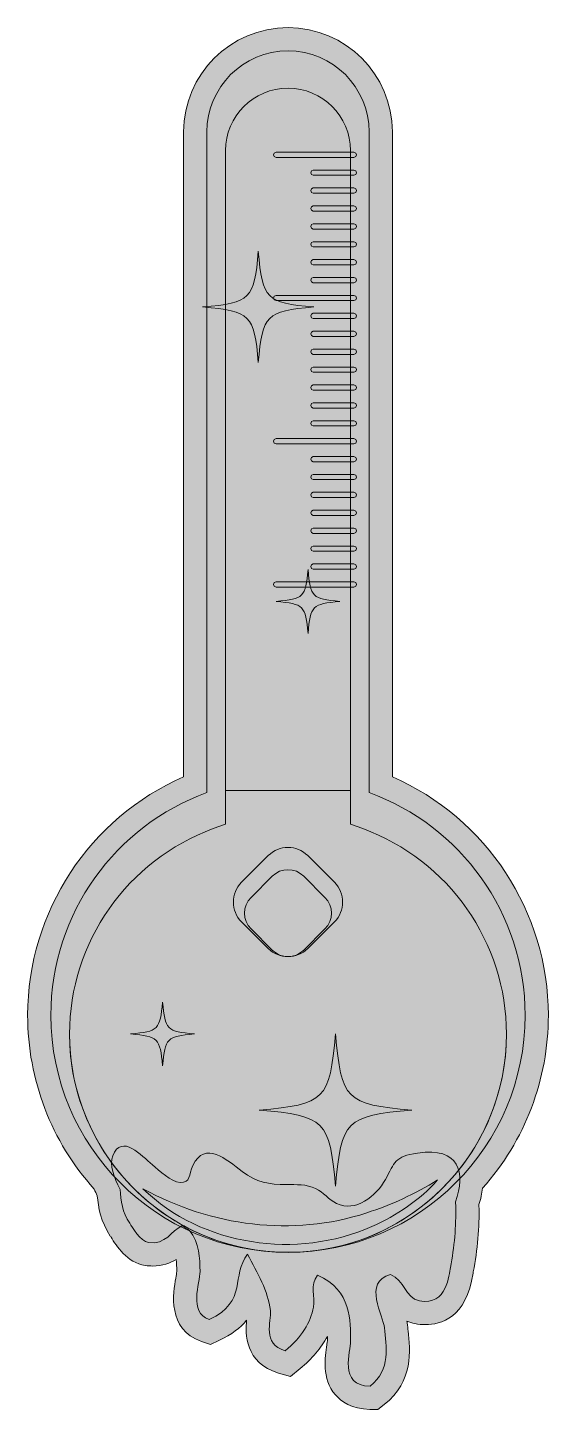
# Model space of a CAD drawing. Extents: x 245 to 469, y -5058 to -4464.
import ezdxf

# ---------------------------------------------------------------- set-up
doc = ezdxf.new("R2010")
doc.units = 0
doc.header["$MEASUREMENT"] = 0
doc.layers.add('Layer 1', color=7, linetype='Continuous', lineweight=0)

# ---------------------------------------------------------------- blocks, each defined once
blk = doc.blocks.new('Block_1')
at = {"layer": 'Layer 1', "true_color": 0xdceeff, "transparency": 33554687}
h = blk.add_hatch(color=7, dxfattribs=at)
h.dxf.hatch_style = 2
edge = h.paths.add_edge_path()
edge.add_spline(control_points=[(391.88, -4792.84), (391.88, -4792.84), (391.88, -4508.71), (391.88, -4508.71), (391.88, -4489.44), (376.27, -4473.83), (357, -4473.83), (357, -4473.83), (357, -4473.83), (357, -4473.83), (337.73, -4473.83), (322.12, -4489.44), (322.12, -4508.71), (322.12, -4508.71), (322.12, -4792.84), (322.12, -4792.84), (282.98, -4807.09), (255.04, -4844.62), (255.04, -4888.68), (255.04, -4944.99), (300.69, -4990.64), (357, -4990.64), (413.31, -4990.64), (458.96, -4944.99), (458.96, -4888.68), (458.96, -4844.62), (431.02, -4807.09), (391.88, -4792.84)], knot_values=[0, 0, 0, 0, 1, 1, 1, 2, 2, 2, 3, 3, 3, 4, 4, 4, 5, 5, 5, 6, 6, 6, 7, 7, 7, 8, 8, 8, 9, 9, 9, 9], degree=3, periodic=0)
at = {"layer": 'Layer 1', "true_color": 0xb8dfff, "transparency": 33554687}
h = blk.add_hatch(color=254, dxfattribs=at)
h.dxf.hatch_style = 2
edge = h.paths.add_edge_path()
edge.add_spline(control_points=[(450.95, -4896.7), (450.95, -4948.49), (408.81, -4990.63), (357, -4990.63), (305.19, -4990.63), (263.04, -4948.49), (263.04, -4896.7), (263.04, -4857.34), (287.88, -4821.84), (324.85, -4808.38), (324.85, -4808.38), (330.13, -4806.46), (330.13, -4806.46), (330.13, -4806.46), (330.13, -4516.73), (330.13, -4516.73), (330.13, -4501.9), (342.18, -4489.85), (357, -4489.85), (371.82, -4489.85), (383.87, -4501.9), (383.87, -4516.73), (383.87, -4516.73), (383.87, -4806.46), (383.87, -4806.46), (383.87, -4806.46), (389.15, -4808.38), (389.15, -4808.38), (426.12, -4821.84), (450.95, -4857.34), (450.95, -4896.7)], knot_values=[0, 0, 0, 0, 1, 1, 1, 2, 2, 2, 3, 3, 3, 4, 4, 4, 5, 5, 5, 6, 6, 6, 7, 7, 7, 8, 8, 8, 9, 9, 9, 10, 10, 10, 10], degree=3, periodic=0)
at = {"layer": 'Layer 1', "true_color": 0x808080, "transparency": 33554687}
h = blk.add_hatch(color=8, dxfattribs=at)
h.dxf.hatch_style = 2
edge = h.paths.add_edge_path()
edge.add_spline(control_points=[(351.88, -4519.65), (363.04, -4519.65), (374.2, -4519.65), (385.37, -4519.65), (386.82, -4519.65), (386.82, -4517.4), (385.37, -4517.4), (374.2, -4517.4), (363.04, -4517.4), (351.88, -4517.4), (350.43, -4517.4), (350.43, -4519.65), (351.88, -4519.65), (351.88, -4519.65), (351.88, -4519.65), (351.88, -4519.65)], knot_values=[0, 0, 0, 0, 1, 1, 1, 2, 2, 2, 3, 3, 3, 4, 4, 4, 5, 5, 5, 5], degree=3, periodic=0)
h = blk.add_hatch(color=8, dxfattribs=at)
h.dxf.hatch_style = 2
edge = h.paths.add_edge_path()
edge.add_spline(control_points=[(367.88, -4527.35), (373.71, -4527.35), (379.54, -4527.35), (385.37, -4527.35), (386.82, -4527.35), (386.82, -4525.1), (385.37, -4525.1), (379.54, -4525.1), (373.71, -4525.1), (367.88, -4525.1), (366.43, -4525.1), (366.43, -4527.35), (367.88, -4527.35), (367.88, -4527.35), (367.88, -4527.35), (367.88, -4527.35)], knot_values=[0, 0, 0, 0, 1, 1, 1, 2, 2, 2, 3, 3, 3, 4, 4, 4, 5, 5, 5, 5], degree=3, periodic=0)
h = blk.add_hatch(color=8, dxfattribs=at)
h.dxf.hatch_style = 2
edge = h.paths.add_edge_path()
edge.add_spline(control_points=[(367.88, -4535.05), (373.71, -4535.05), (379.54, -4535.05), (385.37, -4535.05), (386.82, -4535.05), (386.82, -4532.8), (385.37, -4532.8), (379.54, -4532.8), (373.71, -4532.8), (367.88, -4532.8), (366.43, -4532.8), (366.43, -4535.05), (367.88, -4535.05), (367.88, -4535.05), (367.88, -4535.05), (367.88, -4535.05)], knot_values=[0, 0, 0, 0, 1, 1, 1, 2, 2, 2, 3, 3, 3, 4, 4, 4, 5, 5, 5, 5], degree=3, periodic=0)
h = blk.add_hatch(color=8, dxfattribs=at)
h.dxf.hatch_style = 2
edge = h.paths.add_edge_path()
edge.add_spline(control_points=[(367.88, -4542.75), (373.71, -4542.75), (379.54, -4542.75), (385.37, -4542.75), (386.82, -4542.75), (386.82, -4540.5), (385.37, -4540.5), (379.54, -4540.5), (373.71, -4540.5), (367.88, -4540.5), (366.43, -4540.5), (366.43, -4542.75), (367.88, -4542.75), (367.88, -4542.75), (367.88, -4542.75), (367.88, -4542.75)], knot_values=[0, 0, 0, 0, 1, 1, 1, 2, 2, 2, 3, 3, 3, 4, 4, 4, 5, 5, 5, 5], degree=3, periodic=0)
h = blk.add_hatch(color=8, dxfattribs=at)
h.dxf.hatch_style = 2
edge = h.paths.add_edge_path()
edge.add_spline(control_points=[(367.88, -4550.45), (373.71, -4550.45), (379.54, -4550.45), (385.37, -4550.45), (386.82, -4550.45), (386.82, -4548.2), (385.37, -4548.2), (379.54, -4548.2), (373.71, -4548.2), (367.88, -4548.2), (366.43, -4548.2), (366.43, -4550.45), (367.88, -4550.45), (367.88, -4550.45), (367.88, -4550.45), (367.88, -4550.45)], knot_values=[0, 0, 0, 0, 1, 1, 1, 2, 2, 2, 3, 3, 3, 4, 4, 4, 5, 5, 5, 5], degree=3, periodic=0)
h = blk.add_hatch(color=8, dxfattribs=at)
h.dxf.hatch_style = 2
edge = h.paths.add_edge_path()
edge.add_spline(control_points=[(367.88, -4558.15), (373.71, -4558.15), (379.54, -4558.15), (385.37, -4558.15), (386.82, -4558.15), (386.82, -4555.9), (385.37, -4555.9), (379.54, -4555.9), (373.71, -4555.9), (367.88, -4555.9), (366.43, -4555.9), (366.43, -4558.15), (367.88, -4558.15), (367.88, -4558.15), (367.88, -4558.15), (367.88, -4558.15)], knot_values=[0, 0, 0, 0, 1, 1, 1, 2, 2, 2, 3, 3, 3, 4, 4, 4, 5, 5, 5, 5], degree=3, periodic=0)
h = blk.add_hatch(color=8, dxfattribs=at)
h.dxf.hatch_style = 2
edge = h.paths.add_edge_path()
edge.add_spline(control_points=[(367.88, -4565.85), (373.71, -4565.85), (379.54, -4565.85), (385.37, -4565.85), (386.82, -4565.85), (386.82, -4563.6), (385.37, -4563.6), (379.54, -4563.6), (373.71, -4563.6), (367.88, -4563.6), (366.43, -4563.6), (366.43, -4565.85), (367.88, -4565.85), (367.88, -4565.85), (367.88, -4565.85), (367.88, -4565.85)], knot_values=[0, 0, 0, 0, 1, 1, 1, 2, 2, 2, 3, 3, 3, 4, 4, 4, 5, 5, 5, 5], degree=3, periodic=0)
h = blk.add_hatch(color=8, dxfattribs=at)
h.dxf.hatch_style = 2
edge = h.paths.add_edge_path()
edge.add_spline(control_points=[(367.88, -4573.55), (373.71, -4573.55), (379.54, -4573.55), (385.37, -4573.55), (386.82, -4573.55), (386.82, -4571.3), (385.37, -4571.3), (379.54, -4571.3), (373.71, -4571.3), (367.88, -4571.3), (366.43, -4571.3), (366.43, -4573.55), (367.88, -4573.55), (367.88, -4573.55), (367.88, -4573.55), (367.88, -4573.55)], knot_values=[0, 0, 0, 0, 1, 1, 1, 2, 2, 2, 3, 3, 3, 4, 4, 4, 5, 5, 5, 5], degree=3, periodic=0)
h = blk.add_hatch(color=8, dxfattribs=at)
h.dxf.hatch_style = 2
edge = h.paths.add_edge_path()
edge.add_spline(control_points=[(351.88, -4581.25), (363.04, -4581.25), (374.2, -4581.25), (385.37, -4581.25), (386.82, -4581.25), (386.82, -4579), (385.37, -4579), (374.2, -4579), (363.04, -4579), (351.88, -4579), (350.43, -4579), (350.43, -4581.25), (351.88, -4581.25), (351.88, -4581.25), (351.88, -4581.25), (351.88, -4581.25)], knot_values=[0, 0, 0, 0, 1, 1, 1, 2, 2, 2, 3, 3, 3, 4, 4, 4, 5, 5, 5, 5], degree=3, periodic=0)
h = blk.add_hatch(color=8, dxfattribs=at)
h.dxf.hatch_style = 2
edge = h.paths.add_edge_path()
edge.add_spline(control_points=[(367.88, -4588.95), (373.71, -4588.95), (379.54, -4588.95), (385.37, -4588.95), (386.82, -4588.95), (386.82, -4586.7), (385.37, -4586.7), (379.54, -4586.7), (373.71, -4586.7), (367.88, -4586.7), (366.43, -4586.7), (366.43, -4588.95), (367.88, -4588.95), (367.88, -4588.95), (367.88, -4588.95), (367.88, -4588.95)], knot_values=[0, 0, 0, 0, 1, 1, 1, 2, 2, 2, 3, 3, 3, 4, 4, 4, 5, 5, 5, 5], degree=3, periodic=0)
h = blk.add_hatch(color=8, dxfattribs=at)
h.dxf.hatch_style = 2
edge = h.paths.add_edge_path()
edge.add_spline(control_points=[(367.88, -4596.66), (373.71, -4596.66), (379.54, -4596.66), (385.37, -4596.66), (386.82, -4596.66), (386.82, -4594.41), (385.37, -4594.41), (379.54, -4594.41), (373.71, -4594.41), (367.88, -4594.41), (366.43, -4594.41), (366.43, -4596.66), (367.88, -4596.66), (367.88, -4596.66), (367.88, -4596.66), (367.88, -4596.66)], knot_values=[0, 0, 0, 0, 1, 1, 1, 2, 2, 2, 3, 3, 3, 4, 4, 4, 5, 5, 5, 5], degree=3, periodic=0)
h = blk.add_hatch(color=8, dxfattribs=at)
h.dxf.hatch_style = 2
edge = h.paths.add_edge_path()
edge.add_spline(control_points=[(367.88, -4604.36), (373.71, -4604.36), (379.54, -4604.36), (385.37, -4604.36), (386.82, -4604.36), (386.82, -4602.11), (385.37, -4602.11), (379.54, -4602.11), (373.71, -4602.11), (367.88, -4602.11), (366.43, -4602.11), (366.43, -4604.36), (367.88, -4604.36), (367.88, -4604.36), (367.88, -4604.36), (367.88, -4604.36)], knot_values=[0, 0, 0, 0, 1, 1, 1, 2, 2, 2, 3, 3, 3, 4, 4, 4, 5, 5, 5, 5], degree=3, periodic=0)
h = blk.add_hatch(color=8, dxfattribs=at)
h.dxf.hatch_style = 2
edge = h.paths.add_edge_path()
edge.add_spline(control_points=[(367.88, -4612.06), (373.71, -4612.06), (379.54, -4612.06), (385.37, -4612.06), (386.82, -4612.06), (386.82, -4609.81), (385.37, -4609.81), (379.54, -4609.81), (373.71, -4609.81), (367.88, -4609.81), (366.43, -4609.81), (366.43, -4612.06), (367.88, -4612.06), (367.88, -4612.06), (367.88, -4612.06), (367.88, -4612.06)], knot_values=[0, 0, 0, 0, 1, 1, 1, 2, 2, 2, 3, 3, 3, 4, 4, 4, 5, 5, 5, 5], degree=3, periodic=0)
h = blk.add_hatch(color=8, dxfattribs=at)
h.dxf.hatch_style = 2
edge = h.paths.add_edge_path()
edge.add_spline(control_points=[(367.88, -4619.76), (373.71, -4619.76), (379.54, -4619.76), (385.37, -4619.76), (386.82, -4619.76), (386.82, -4617.51), (385.37, -4617.51), (379.54, -4617.51), (373.71, -4617.51), (367.88, -4617.51), (366.43, -4617.51), (366.43, -4619.76), (367.88, -4619.76), (367.88, -4619.76), (367.88, -4619.76), (367.88, -4619.76)], knot_values=[0, 0, 0, 0, 1, 1, 1, 2, 2, 2, 3, 3, 3, 4, 4, 4, 5, 5, 5, 5], degree=3, periodic=0)
h = blk.add_hatch(color=8, dxfattribs=at)
h.dxf.hatch_style = 2
edge = h.paths.add_edge_path()
edge.add_spline(control_points=[(367.88, -4627.46), (373.71, -4627.46), (379.54, -4627.46), (385.37, -4627.46), (386.82, -4627.46), (386.82, -4625.21), (385.37, -4625.21), (379.54, -4625.21), (373.71, -4625.21), (367.88, -4625.21), (366.43, -4625.21), (366.43, -4627.46), (367.88, -4627.46), (367.88, -4627.46), (367.88, -4627.46), (367.88, -4627.46)], knot_values=[0, 0, 0, 0, 1, 1, 1, 2, 2, 2, 3, 3, 3, 4, 4, 4, 5, 5, 5, 5], degree=3, periodic=0)
h = blk.add_hatch(color=8, dxfattribs=at)
h.dxf.hatch_style = 2
edge = h.paths.add_edge_path()
edge.add_spline(control_points=[(367.88, -4635.16), (373.71, -4635.16), (379.54, -4635.16), (385.37, -4635.16), (386.82, -4635.16), (386.82, -4632.91), (385.37, -4632.91), (379.54, -4632.91), (373.71, -4632.91), (367.88, -4632.91), (366.43, -4632.91), (366.43, -4635.16), (367.88, -4635.16), (367.88, -4635.16), (367.88, -4635.16), (367.88, -4635.16)], knot_values=[0, 0, 0, 0, 1, 1, 1, 2, 2, 2, 3, 3, 3, 4, 4, 4, 5, 5, 5, 5], degree=3, periodic=0)
h = blk.add_hatch(color=8, dxfattribs=at)
h.dxf.hatch_style = 2
edge = h.paths.add_edge_path()
edge.add_spline(control_points=[(351.88, -4642.86), (363.04, -4642.86), (374.2, -4642.86), (385.37, -4642.86), (386.82, -4642.86), (386.82, -4640.61), (385.37, -4640.61), (374.2, -4640.61), (363.04, -4640.61), (351.88, -4640.61), (350.43, -4640.61), (350.43, -4642.86), (351.88, -4642.86), (351.88, -4642.86), (351.88, -4642.86), (351.88, -4642.86)], knot_values=[0, 0, 0, 0, 1, 1, 1, 2, 2, 2, 3, 3, 3, 4, 4, 4, 5, 5, 5, 5], degree=3, periodic=0)
h = blk.add_hatch(color=8, dxfattribs=at)
h.dxf.hatch_style = 2
edge = h.paths.add_edge_path()
edge.add_spline(control_points=[(367.88, -4650.56), (373.71, -4650.56), (379.54, -4650.56), (385.37, -4650.56), (386.82, -4650.56), (386.82, -4648.31), (385.37, -4648.31), (379.54, -4648.31), (373.71, -4648.31), (367.88, -4648.31), (366.43, -4648.31), (366.43, -4650.56), (367.88, -4650.56), (367.88, -4650.56), (367.88, -4650.56), (367.88, -4650.56)], knot_values=[0, 0, 0, 0, 1, 1, 1, 2, 2, 2, 3, 3, 3, 4, 4, 4, 5, 5, 5, 5], degree=3, periodic=0)
h = blk.add_hatch(color=8, dxfattribs=at)
h.dxf.hatch_style = 2
edge = h.paths.add_edge_path()
edge.add_spline(control_points=[(367.88, -4658.26), (373.71, -4658.26), (379.54, -4658.26), (385.37, -4658.26), (386.82, -4658.26), (386.82, -4656.01), (385.37, -4656.01), (379.54, -4656.01), (373.71, -4656.01), (367.88, -4656.01), (366.43, -4656.01), (366.43, -4658.26), (367.88, -4658.26), (367.88, -4658.26), (367.88, -4658.26), (367.88, -4658.26)], knot_values=[0, 0, 0, 0, 1, 1, 1, 2, 2, 2, 3, 3, 3, 4, 4, 4, 5, 5, 5, 5], degree=3, periodic=0)
h = blk.add_hatch(color=8, dxfattribs=at)
h.dxf.hatch_style = 2
edge = h.paths.add_edge_path()
edge.add_spline(control_points=[(367.88, -4665.96), (373.71, -4665.96), (379.54, -4665.96), (385.37, -4665.96), (386.82, -4665.96), (386.82, -4663.71), (385.37, -4663.71), (379.54, -4663.71), (373.71, -4663.71), (367.88, -4663.71), (366.43, -4663.71), (366.43, -4665.96), (367.88, -4665.96), (367.88, -4665.96), (367.88, -4665.96), (367.88, -4665.96)], knot_values=[0, 0, 0, 0, 1, 1, 1, 2, 2, 2, 3, 3, 3, 4, 4, 4, 5, 5, 5, 5], degree=3, periodic=0)
h = blk.add_hatch(color=8, dxfattribs=at)
h.dxf.hatch_style = 2
edge = h.paths.add_edge_path()
edge.add_spline(control_points=[(367.88, -4673.66), (373.71, -4673.66), (379.54, -4673.66), (385.37, -4673.66), (386.82, -4673.66), (386.82, -4671.41), (385.37, -4671.41), (379.54, -4671.41), (373.71, -4671.41), (367.88, -4671.41), (366.43, -4671.41), (366.43, -4673.66), (367.88, -4673.66), (367.88, -4673.66), (367.88, -4673.66), (367.88, -4673.66)], knot_values=[0, 0, 0, 0, 1, 1, 1, 2, 2, 2, 3, 3, 3, 4, 4, 4, 5, 5, 5, 5], degree=3, periodic=0)
h = blk.add_hatch(color=8, dxfattribs=at)
h.dxf.hatch_style = 2
edge = h.paths.add_edge_path()
edge.add_spline(control_points=[(367.88, -4681.36), (373.71, -4681.36), (379.54, -4681.36), (385.37, -4681.36), (386.82, -4681.36), (386.82, -4679.11), (385.37, -4679.11), (379.54, -4679.11), (373.71, -4679.11), (367.88, -4679.11), (366.43, -4679.11), (366.43, -4681.36), (367.88, -4681.36), (367.88, -4681.36), (367.88, -4681.36), (367.88, -4681.36)], knot_values=[0, 0, 0, 0, 1, 1, 1, 2, 2, 2, 3, 3, 3, 4, 4, 4, 5, 5, 5, 5], degree=3, periodic=0)
h = blk.add_hatch(color=8, dxfattribs=at)
h.dxf.hatch_style = 2
edge = h.paths.add_edge_path()
edge.add_spline(control_points=[(367.88, -4689.06), (373.71, -4689.06), (379.54, -4689.06), (385.37, -4689.06), (386.82, -4689.06), (386.82, -4686.81), (385.37, -4686.81), (379.54, -4686.81), (373.71, -4686.81), (367.88, -4686.81), (366.43, -4686.81), (366.43, -4689.06), (367.88, -4689.06), (367.88, -4689.06), (367.88, -4689.06), (367.88, -4689.06)], knot_values=[0, 0, 0, 0, 1, 1, 1, 2, 2, 2, 3, 3, 3, 4, 4, 4, 5, 5, 5, 5], degree=3, periodic=0)
h = blk.add_hatch(color=8, dxfattribs=at)
h.dxf.hatch_style = 2
edge = h.paths.add_edge_path()
edge.add_spline(control_points=[(367.88, -4696.76), (373.71, -4696.76), (379.54, -4696.76), (385.37, -4696.76), (386.82, -4696.76), (386.82, -4694.51), (385.37, -4694.51), (379.54, -4694.51), (373.71, -4694.51), (367.88, -4694.51), (366.43, -4694.51), (366.43, -4696.76), (367.88, -4696.76), (367.88, -4696.76), (367.88, -4696.76), (367.88, -4696.76)], knot_values=[0, 0, 0, 0, 1, 1, 1, 2, 2, 2, 3, 3, 3, 4, 4, 4, 5, 5, 5, 5], degree=3, periodic=0)
h = blk.add_hatch(color=8, dxfattribs=at)
h.dxf.hatch_style = 2
edge = h.paths.add_edge_path()
edge.add_spline(control_points=[(351.88, -4704.46), (363.04, -4704.46), (374.2, -4704.46), (385.37, -4704.46), (386.82, -4704.46), (386.82, -4702.21), (385.37, -4702.21), (374.2, -4702.21), (363.04, -4702.21), (351.88, -4702.21), (350.43, -4702.21), (350.43, -4704.46), (351.88, -4704.46), (351.88, -4704.46), (351.88, -4704.46), (351.88, -4704.46)], knot_values=[0, 0, 0, 0, 1, 1, 1, 2, 2, 2, 3, 3, 3, 4, 4, 4, 5, 5, 5, 5], degree=3, periodic=0)
at = {"layer": 'Layer 1', "true_color": 0x3c7ad3, "transparency": 33554687}
h = blk.add_hatch(color=163, dxfattribs=at)
h.dxf.hatch_style = 2
edge = h.paths.add_edge_path()
edge.add_spline(control_points=[(426.01, -4960.37), (441.48, -4943.62), (450.95, -4921.24), (450.95, -4896.7), (450.95, -4857.34), (426.12, -4821.84), (389.15, -4808.38), (389.15, -4808.38), (383.87, -4806.46), (383.87, -4806.46), (383.87, -4806.46), (383.87, -4792.04), (383.87, -4792.04), (383.87, -4792.04), (330.13, -4792.04), (330.13, -4792.04), (330.13, -4792.04), (330.13, -4806.46), (330.13, -4806.46), (330.13, -4806.46), (324.85, -4808.38), (324.85, -4808.38), (287.88, -4821.84), (263.04, -4857.34), (263.04, -4896.7), (263.04, -4919.57), (271.27, -4940.56), (284.91, -4956.87), (292.4, -4965.82), (301.52, -4973.36), (311.8, -4979.03), (312.47, -4979.39), (313.13, -4979.75), (313.8, -4980.1), (326.74, -4986.83), (341.43, -4990.63), (357, -4990.63), (384.25, -4990.63), (408.83, -4978.97), (426.01, -4960.37)], knot_values=[0, 0, 0, 0, 1, 1, 1, 2, 2, 2, 3, 3, 3, 4, 4, 4, 5, 5, 5, 6, 6, 6, 7, 7, 7, 8, 8, 8, 9, 9, 9, 10, 10, 10, 11, 11, 11, 12, 12, 12, 13, 13, 13, 13], degree=3, periodic=0)
at = {"layer": 'Layer 1', "true_color": 0xb8dfff, "transparency": 33554687}
h = blk.add_hatch(color=254, dxfattribs=at)
h.dxf.hatch_style = 2
edge = h.paths.add_edge_path()
edge.add_spline(control_points=[(348.51, -4859.94), (348.51, -4859.94), (337.02, -4848.45), (337.02, -4848.45), (332.36, -4843.78), (332.36, -4836.14), (337.02, -4831.47), (337.02, -4831.47), (348.51, -4819.98), (348.51, -4819.98), (353.18, -4815.32), (360.82, -4815.32), (365.49, -4819.98), (365.49, -4819.98), (376.98, -4831.47), (376.98, -4831.47), (381.64, -4836.14), (381.64, -4843.78), (376.98, -4848.45), (376.98, -4848.45), (365.49, -4859.94), (365.49, -4859.94), (360.82, -4864.6), (353.18, -4864.6), (348.51, -4859.94)], knot_values=[0, 0, 0, 0, 1, 1, 1, 2, 2, 2, 3, 3, 3, 4, 4, 4, 5, 5, 5, 6, 6, 6, 7, 7, 7, 8, 8, 8, 8], degree=3, periodic=0)
at = {"layer": 'Layer 1', "true_color": 0xdceeff, "transparency": 33554687}
h = blk.add_hatch(color=7, dxfattribs=at)
h.dxf.hatch_style = 2
edge = h.paths.add_edge_path()
edge.add_spline(control_points=[(350.24, -4860.65), (350.24, -4860.65), (341.09, -4851.5), (341.09, -4851.5), (337.37, -4847.78), (337.37, -4841.7), (341.09, -4837.98), (341.09, -4837.98), (350.24, -4828.83), (350.24, -4828.83), (353.96, -4825.11), (360.04, -4825.11), (363.76, -4828.83), (363.76, -4828.83), (372.91, -4837.98), (372.91, -4837.98), (376.63, -4841.7), (376.63, -4847.78), (372.91, -4851.5), (372.91, -4851.5), (363.76, -4860.65), (363.76, -4860.65), (360.04, -4864.37), (353.96, -4864.37), (350.24, -4860.65)], knot_values=[0, 0, 0, 0, 1, 1, 1, 2, 2, 2, 3, 3, 3, 4, 4, 4, 5, 5, 5, 6, 6, 6, 7, 7, 7, 8, 8, 8, 8], degree=3, periodic=0)
at = {"layer": 'Layer 1', "true_color": 0xb8dfff, "transparency": 33554687}
h = blk.add_hatch(color=254, dxfattribs=at)
h.dxf.hatch_style = 2
edge = h.paths.add_edge_path()
edge.add_spline(control_points=[(428.97, -4968.93), (433.49, -4956.37), (430.86, -4945.28), (412.72, -4947.91), (402.75, -4949.35), (402.92, -4952.03), (398.9, -4959.26), (394.84, -4966.54), (386.12, -4973.56), (377.92, -4969.64), (374.56, -4968.03), (372.24, -4964.77), (368.89, -4963.16), (364.94, -4961.26), (360.58, -4961.52), (356.32, -4961.5), (348.74, -4961.47), (343.53, -4960.54), (337.31, -4955.83), (330.58, -4950.72), (321.32, -4942.39), (316.12, -4953.3), (314.21, -4957.29), (315.24, -4960.71), (310.66, -4960.54), (306.6, -4960.39), (301.62, -4955.42), (298.69, -4952.96), (294.08, -4949.1), (285.43, -4939.38), (281.62, -4949.11), (280.19, -4952.77), (281.96, -4958.58), (284.87, -4963.54), (285.02, -4968.49), (285.82, -4973.42), (288.92, -4978.1), (290, -4979.73), (293.37, -4985.85), (297.08, -4986.4), (304.47, -4987.49), (306.78, -4981.4), (311.34, -4979.24), (312.5, -4979.89), (313.61, -4980.54), (314.7, -4981.19), (318.96, -4986.78), (319.11, -4993.05), (319.16, -4998.89), (319.21, -5003.89), (314.05, -5016.4), (323.08, -5019.54), (339.96, -5011.69), (332.33, -5000.49), (339.64, -4991.47), (343.84, -4999.52), (348.44, -5007.26), (349.43, -5015.65), (350, -5020.43), (345.59, -5029.97), (355.8, -5032.98), (362.75, -5027.2), (366.82, -5020.75), (367.95, -5014.16), (368.71, -5009.67), (366.26, -5004.78), (369.69, -5000.5), (384.61, -5007.02), (383.83, -5020.35), (383.94, -5028.96), (383.98, -5032.84), (378.6, -5048.12), (392.27, -5048.17), (401.39, -5041.09), (399.23, -5030.98), (398.48, -5023.1), (398.02, -5018.22), (389.03, -5003.3), (401.03, -5000.16), (407.28, -5002.51), (407.17, -5010.23), (413.5, -5011.48), (425.54, -5013.85), (426.32, -4999.88), (426.84, -4997.2), (428.55, -4988.35), (429.33, -4979.56), (429.13, -4970.67), (429.12, -4970.08), (429.05, -4969.51), (428.97, -4968.93)], knot_values=[0, 0, 0, 0, 1, 1, 1, 2, 2, 2, 3, 3, 3, 4, 4, 4, 5, 5, 5, 6, 6, 6, 7, 7, 7, 8, 8, 8, 9, 9, 9, 10, 10, 10, 11, 11, 11, 12, 12, 12, 13, 13, 13, 14, 14, 14, 15, 15, 15, 16, 16, 16, 17, 17, 17, 18, 18, 18, 19, 19, 19, 20, 20, 20, 21, 21, 21, 22, 22, 22, 23, 23, 23, 24, 24, 24, 25, 25, 25, 26, 26, 26, 27, 27, 27, 28, 28, 28, 29, 29, 29, 30, 30, 30, 30], degree=3, periodic=0)
at = {"layer": 'Layer 1', "true_color": 0x94c9ed, "transparency": 33554687}
h = blk.add_hatch(color=151, dxfattribs=at)
h.dxf.hatch_style = 2
edge = h.paths.add_edge_path()
edge.add_spline(control_points=[(294.6, -4963.26), (324.04, -4979.37), (358.85, -4984.18), (390.85, -4973.63), (401.4, -4970.29), (411.55, -4965.49), (421.36, -4959.51), (413.66, -4968.08), (403.81, -4974.8), (393.07, -4979.51), (361.02, -4993.87), (319.89, -4987.98), (294.6, -4963.26), (294.6, -4963.26), (294.6, -4963.26), (294.6, -4963.26)], knot_values=[0, 0, 0, 0, 1, 1, 1, 2, 2, 2, 3, 3, 3, 4, 4, 4, 5, 5, 5, 5], degree=3, periodic=0)
at = {"layer": 'Layer 1'}
for points, knots in [([(391.88, -4792.84), (391.88, -4792.84), (391.88, -4508.71), (391.88, -4508.71), (391.88, -4489.44), (376.27, -4473.83), (357, -4473.83), (357, -4473.83), (357, -4473.83), (357, -4473.83), (337.73, -4473.83), (322.12, -4489.44), (322.12, -4508.71), (322.12, -4508.71), (322.12, -4792.84), (322.12, -4792.84), (282.98, -4807.09), (255.04, -4844.62), (255.04, -4888.68), (255.04, -4944.99), (300.69, -4990.64), (357, -4990.64), (413.31, -4990.64), (458.96, -4944.99), (458.96, -4888.68), (458.96, -4844.62), (431.02, -4807.09), (391.88, -4792.84)], [0, 0, 0, 0, 1, 1, 1, 2, 2, 2, 3, 3, 3, 4, 4, 4, 5, 5, 5, 6, 6, 6, 7, 7, 7, 8, 8, 8, 9, 9, 9, 9]), ([(450.95, -4896.7), (450.95, -4948.49), (408.81, -4990.63), (357, -4990.63), (305.19, -4990.63), (263.04, -4948.49), (263.04, -4896.7), (263.04, -4857.34), (287.88, -4821.84), (324.85, -4808.38), (324.85, -4808.38), (330.13, -4806.46), (330.13, -4806.46), (330.13, -4806.46), (330.13, -4516.73), (330.13, -4516.73), (330.13, -4501.9), (342.18, -4489.85), (357, -4489.85), (371.82, -4489.85), (383.87, -4501.9), (383.87, -4516.73), (383.87, -4516.73), (383.87, -4806.46), (383.87, -4806.46), (383.87, -4806.46), (389.15, -4808.38), (389.15, -4808.38), (426.12, -4821.84), (450.95, -4857.34), (450.95, -4896.7)], [0, 0, 0, 0, 1, 1, 1, 2, 2, 2, 3, 3, 3, 4, 4, 4, 5, 5, 5, 6, 6, 6, 7, 7, 7, 8, 8, 8, 9, 9, 9, 10, 10, 10, 10]), ([(351.88, -4519.65), (363.04, -4519.65), (374.2, -4519.65), (385.37, -4519.65), (386.82, -4519.65), (386.82, -4517.4), (385.37, -4517.4), (374.2, -4517.4), (363.04, -4517.4), (351.88, -4517.4), (350.43, -4517.4), (350.43, -4519.65), (351.88, -4519.65), (351.88, -4519.65), (351.88, -4519.65), (351.88, -4519.65)], [0, 0, 0, 0, 1, 1, 1, 2, 2, 2, 3, 3, 3, 4, 4, 4, 5, 5, 5, 5]), ([(367.88, -4527.35), (373.71, -4527.35), (379.54, -4527.35), (385.37, -4527.35), (386.82, -4527.35), (386.82, -4525.1), (385.37, -4525.1), (379.54, -4525.1), (373.71, -4525.1), (367.88, -4525.1), (366.43, -4525.1), (366.43, -4527.35), (367.88, -4527.35), (367.88, -4527.35), (367.88, -4527.35), (367.88, -4527.35)], [0, 0, 0, 0, 1, 1, 1, 2, 2, 2, 3, 3, 3, 4, 4, 4, 5, 5, 5, 5]), ([(367.88, -4535.05), (373.71, -4535.05), (379.54, -4535.05), (385.37, -4535.05), (386.82, -4535.05), (386.82, -4532.8), (385.37, -4532.8), (379.54, -4532.8), (373.71, -4532.8), (367.88, -4532.8), (366.43, -4532.8), (366.43, -4535.05), (367.88, -4535.05), (367.88, -4535.05), (367.88, -4535.05), (367.88, -4535.05)], [0, 0, 0, 0, 1, 1, 1, 2, 2, 2, 3, 3, 3, 4, 4, 4, 5, 5, 5, 5]), ([(367.88, -4542.75), (373.71, -4542.75), (379.54, -4542.75), (385.37, -4542.75), (386.82, -4542.75), (386.82, -4540.5), (385.37, -4540.5), (379.54, -4540.5), (373.71, -4540.5), (367.88, -4540.5), (366.43, -4540.5), (366.43, -4542.75), (367.88, -4542.75), (367.88, -4542.75), (367.88, -4542.75), (367.88, -4542.75)], [0, 0, 0, 0, 1, 1, 1, 2, 2, 2, 3, 3, 3, 4, 4, 4, 5, 5, 5, 5]), ([(367.88, -4550.45), (373.71, -4550.45), (379.54, -4550.45), (385.37, -4550.45), (386.82, -4550.45), (386.82, -4548.2), (385.37, -4548.2), (379.54, -4548.2), (373.71, -4548.2), (367.88, -4548.2), (366.43, -4548.2), (366.43, -4550.45), (367.88, -4550.45), (367.88, -4550.45), (367.88, -4550.45), (367.88, -4550.45)], [0, 0, 0, 0, 1, 1, 1, 2, 2, 2, 3, 3, 3, 4, 4, 4, 5, 5, 5, 5]), ([(367.88, -4558.15), (373.71, -4558.15), (379.54, -4558.15), (385.37, -4558.15), (386.82, -4558.15), (386.82, -4555.9), (385.37, -4555.9), (379.54, -4555.9), (373.71, -4555.9), (367.88, -4555.9), (366.43, -4555.9), (366.43, -4558.15), (367.88, -4558.15), (367.88, -4558.15), (367.88, -4558.15), (367.88, -4558.15)], [0, 0, 0, 0, 1, 1, 1, 2, 2, 2, 3, 3, 3, 4, 4, 4, 5, 5, 5, 5]), ([(368.18, -4583.98), (347.5, -4585.78), (346.04, -4587.24), (344.24, -4607.92), (342.44, -4587.24), (340.98, -4585.78), (320.3, -4583.98), (340.98, -4582.18), (342.44, -4580.72), (344.24, -4560.04), (346.04, -4580.72), (347.5, -4582.18), (368.18, -4583.98)], [0, 0, 0, 0, 1, 1, 1, 2, 2, 2, 3, 3, 3, 4, 4, 4, 4]), ([(367.88, -4565.85), (373.71, -4565.85), (379.54, -4565.85), (385.37, -4565.85), (386.82, -4565.85), (386.82, -4563.6), (385.37, -4563.6), (379.54, -4563.6), (373.71, -4563.6), (367.88, -4563.6), (366.43, -4563.6), (366.43, -4565.85), (367.88, -4565.85), (367.88, -4565.85), (367.88, -4565.85), (367.88, -4565.85)], [0, 0, 0, 0, 1, 1, 1, 2, 2, 2, 3, 3, 3, 4, 4, 4, 5, 5, 5, 5]), ([(367.88, -4573.55), (373.71, -4573.55), (379.54, -4573.55), (385.37, -4573.55), (386.82, -4573.55), (386.82, -4571.3), (385.37, -4571.3), (379.54, -4571.3), (373.71, -4571.3), (367.88, -4571.3), (366.43, -4571.3), (366.43, -4573.55), (367.88, -4573.55), (367.88, -4573.55), (367.88, -4573.55), (367.88, -4573.55)], [0, 0, 0, 0, 1, 1, 1, 2, 2, 2, 3, 3, 3, 4, 4, 4, 5, 5, 5, 5]), ([(351.88, -4581.25), (363.04, -4581.25), (374.2, -4581.25), (385.37, -4581.25), (386.82, -4581.25), (386.82, -4579), (385.37, -4579), (374.2, -4579), (363.04, -4579), (351.88, -4579), (350.43, -4579), (350.43, -4581.25), (351.88, -4581.25), (351.88, -4581.25), (351.88, -4581.25), (351.88, -4581.25)], [0, 0, 0, 0, 1, 1, 1, 2, 2, 2, 3, 3, 3, 4, 4, 4, 5, 5, 5, 5]), ([(367.88, -4588.95), (373.71, -4588.95), (379.54, -4588.95), (385.37, -4588.95), (386.82, -4588.95), (386.82, -4586.7), (385.37, -4586.7), (379.54, -4586.7), (373.71, -4586.7), (367.88, -4586.7), (366.43, -4586.7), (366.43, -4588.95), (367.88, -4588.95), (367.88, -4588.95), (367.88, -4588.95), (367.88, -4588.95)], [0, 0, 0, 0, 1, 1, 1, 2, 2, 2, 3, 3, 3, 4, 4, 4, 5, 5, 5, 5]), ([(367.88, -4596.66), (373.71, -4596.66), (379.54, -4596.66), (385.37, -4596.66), (386.82, -4596.66), (386.82, -4594.41), (385.37, -4594.41), (379.54, -4594.41), (373.71, -4594.41), (367.88, -4594.41), (366.43, -4594.41), (366.43, -4596.66), (367.88, -4596.66), (367.88, -4596.66), (367.88, -4596.66), (367.88, -4596.66)], [0, 0, 0, 0, 1, 1, 1, 2, 2, 2, 3, 3, 3, 4, 4, 4, 5, 5, 5, 5]), ([(367.88, -4604.36), (373.71, -4604.36), (379.54, -4604.36), (385.37, -4604.36), (386.82, -4604.36), (386.82, -4602.11), (385.37, -4602.11), (379.54, -4602.11), (373.71, -4602.11), (367.88, -4602.11), (366.43, -4602.11), (366.43, -4604.36), (367.88, -4604.36), (367.88, -4604.36), (367.88, -4604.36), (367.88, -4604.36)], [0, 0, 0, 0, 1, 1, 1, 2, 2, 2, 3, 3, 3, 4, 4, 4, 5, 5, 5, 5]), ([(367.88, -4612.06), (373.71, -4612.06), (379.54, -4612.06), (385.37, -4612.06), (386.82, -4612.06), (386.82, -4609.81), (385.37, -4609.81), (379.54, -4609.81), (373.71, -4609.81), (367.88, -4609.81), (366.43, -4609.81), (366.43, -4612.06), (367.88, -4612.06), (367.88, -4612.06), (367.88, -4612.06), (367.88, -4612.06)], [0, 0, 0, 0, 1, 1, 1, 2, 2, 2, 3, 3, 3, 4, 4, 4, 5, 5, 5, 5]), ([(367.88, -4619.76), (373.71, -4619.76), (379.54, -4619.76), (385.37, -4619.76), (386.82, -4619.76), (386.82, -4617.51), (385.37, -4617.51), (379.54, -4617.51), (373.71, -4617.51), (367.88, -4617.51), (366.43, -4617.51), (366.43, -4619.76), (367.88, -4619.76), (367.88, -4619.76), (367.88, -4619.76), (367.88, -4619.76)], [0, 0, 0, 0, 1, 1, 1, 2, 2, 2, 3, 3, 3, 4, 4, 4, 5, 5, 5, 5]), ([(367.88, -4627.46), (373.71, -4627.46), (379.54, -4627.46), (385.37, -4627.46), (386.82, -4627.46), (386.82, -4625.21), (385.37, -4625.21), (379.54, -4625.21), (373.71, -4625.21), (367.88, -4625.21), (366.43, -4625.21), (366.43, -4627.46), (367.88, -4627.46), (367.88, -4627.46), (367.88, -4627.46), (367.88, -4627.46)], [0, 0, 0, 0, 1, 1, 1, 2, 2, 2, 3, 3, 3, 4, 4, 4, 5, 5, 5, 5]), ([(367.88, -4635.16), (373.71, -4635.16), (379.54, -4635.16), (385.37, -4635.16), (386.82, -4635.16), (386.82, -4632.91), (385.37, -4632.91), (379.54, -4632.91), (373.71, -4632.91), (367.88, -4632.91), (366.43, -4632.91), (366.43, -4635.16), (367.88, -4635.16), (367.88, -4635.16), (367.88, -4635.16), (367.88, -4635.16)], [0, 0, 0, 0, 1, 1, 1, 2, 2, 2, 3, 3, 3, 4, 4, 4, 5, 5, 5, 5]), ([(351.88, -4642.86), (363.04, -4642.86), (374.2, -4642.86), (385.37, -4642.86), (386.82, -4642.86), (386.82, -4640.61), (385.37, -4640.61), (374.2, -4640.61), (363.04, -4640.61), (351.88, -4640.61), (350.43, -4640.61), (350.43, -4642.86), (351.88, -4642.86), (351.88, -4642.86), (351.88, -4642.86), (351.88, -4642.86)], [0, 0, 0, 0, 1, 1, 1, 2, 2, 2, 3, 3, 3, 4, 4, 4, 5, 5, 5, 5]), ([(367.88, -4650.56), (373.71, -4650.56), (379.54, -4650.56), (385.37, -4650.56), (386.82, -4650.56), (386.82, -4648.31), (385.37, -4648.31), (379.54, -4648.31), (373.71, -4648.31), (367.88, -4648.31), (366.43, -4648.31), (366.43, -4650.56), (367.88, -4650.56), (367.88, -4650.56), (367.88, -4650.56), (367.88, -4650.56)], [0, 0, 0, 0, 1, 1, 1, 2, 2, 2, 3, 3, 3, 4, 4, 4, 5, 5, 5, 5]), ([(367.88, -4658.26), (373.71, -4658.26), (379.54, -4658.26), (385.37, -4658.26), (386.82, -4658.26), (386.82, -4656.01), (385.37, -4656.01), (379.54, -4656.01), (373.71, -4656.01), (367.88, -4656.01), (366.43, -4656.01), (366.43, -4658.26), (367.88, -4658.26), (367.88, -4658.26), (367.88, -4658.26), (367.88, -4658.26)], [0, 0, 0, 0, 1, 1, 1, 2, 2, 2, 3, 3, 3, 4, 4, 4, 5, 5, 5, 5]), ([(367.88, -4665.96), (373.71, -4665.96), (379.54, -4665.96), (385.37, -4665.96), (386.82, -4665.96), (386.82, -4663.71), (385.37, -4663.71), (379.54, -4663.71), (373.71, -4663.71), (367.88, -4663.71), (366.43, -4663.71), (366.43, -4665.96), (367.88, -4665.96), (367.88, -4665.96), (367.88, -4665.96), (367.88, -4665.96)], [0, 0, 0, 0, 1, 1, 1, 2, 2, 2, 3, 3, 3, 4, 4, 4, 5, 5, 5, 5]), ([(367.88, -4673.66), (373.71, -4673.66), (379.54, -4673.66), (385.37, -4673.66), (386.82, -4673.66), (386.82, -4671.41), (385.37, -4671.41), (379.54, -4671.41), (373.71, -4671.41), (367.88, -4671.41), (366.43, -4671.41), (366.43, -4673.66), (367.88, -4673.66), (367.88, -4673.66), (367.88, -4673.66), (367.88, -4673.66)], [0, 0, 0, 0, 1, 1, 1, 2, 2, 2, 3, 3, 3, 4, 4, 4, 5, 5, 5, 5]), ([(367.88, -4681.36), (373.71, -4681.36), (379.54, -4681.36), (385.37, -4681.36), (386.82, -4681.36), (386.82, -4679.11), (385.37, -4679.11), (379.54, -4679.11), (373.71, -4679.11), (367.88, -4679.11), (366.43, -4679.11), (366.43, -4681.36), (367.88, -4681.36), (367.88, -4681.36), (367.88, -4681.36), (367.88, -4681.36)], [0, 0, 0, 0, 1, 1, 1, 2, 2, 2, 3, 3, 3, 4, 4, 4, 5, 5, 5, 5]), ([(367.88, -4689.06), (373.71, -4689.06), (379.54, -4689.06), (385.37, -4689.06), (386.82, -4689.06), (386.82, -4686.81), (385.37, -4686.81), (379.54, -4686.81), (373.71, -4686.81), (367.88, -4686.81), (366.43, -4686.81), (366.43, -4689.06), (367.88, -4689.06), (367.88, -4689.06), (367.88, -4689.06), (367.88, -4689.06)], [0, 0, 0, 0, 1, 1, 1, 2, 2, 2, 3, 3, 3, 4, 4, 4, 5, 5, 5, 5]), ([(367.88, -4696.76), (373.71, -4696.76), (379.54, -4696.76), (385.37, -4696.76), (386.82, -4696.76), (386.82, -4694.51), (385.37, -4694.51), (379.54, -4694.51), (373.71, -4694.51), (367.88, -4694.51), (366.43, -4694.51), (366.43, -4696.76), (367.88, -4696.76), (367.88, -4696.76), (367.88, -4696.76), (367.88, -4696.76)], [0, 0, 0, 0, 1, 1, 1, 2, 2, 2, 3, 3, 3, 4, 4, 4, 5, 5, 5, 5]), ([(379.34, -4710.64), (367.48, -4711.67), (366.64, -4712.51), (365.61, -4724.37), (364.58, -4712.51), (363.74, -4711.67), (351.88, -4710.64), (363.74, -4709.6), (364.58, -4708.76), (365.61, -4696.91), (366.64, -4708.76), (367.48, -4709.6), (379.34, -4710.64)], [0, 0, 0, 0, 1, 1, 1, 2, 2, 2, 3, 3, 3, 4, 4, 4, 4]), ([(351.88, -4704.46), (363.04, -4704.46), (374.2, -4704.46), (385.37, -4704.46), (386.82, -4704.46), (386.82, -4702.21), (385.37, -4702.21), (374.2, -4702.21), (363.04, -4702.21), (351.88, -4702.21), (350.43, -4702.21), (350.43, -4704.46), (351.88, -4704.46), (351.88, -4704.46), (351.88, -4704.46), (351.88, -4704.46)], [0, 0, 0, 0, 1, 1, 1, 2, 2, 2, 3, 3, 3, 4, 4, 4, 5, 5, 5, 5]), ([(426.01, -4960.37), (441.48, -4943.62), (450.95, -4921.24), (450.95, -4896.7), (450.95, -4857.34), (426.12, -4821.84), (389.15, -4808.38), (389.15, -4808.38), (383.87, -4806.46), (383.87, -4806.46), (383.87, -4806.46), (383.87, -4792.04), (383.87, -4792.04), (383.87, -4792.04), (330.13, -4792.04), (330.13, -4792.04), (330.13, -4792.04), (330.13, -4806.46), (330.13, -4806.46), (330.13, -4806.46), (324.85, -4808.38), (324.85, -4808.38), (287.88, -4821.84), (263.04, -4857.34), (263.04, -4896.7), (263.04, -4919.57), (271.27, -4940.56), (284.91, -4956.87), (292.4, -4965.82), (301.52, -4973.36), (311.8, -4979.03), (312.47, -4979.39), (313.13, -4979.75), (313.8, -4980.1), (326.74, -4986.83), (341.43, -4990.63), (357, -4990.63), (384.25, -4990.63), (408.83, -4978.97), (426.01, -4960.37)], [0, 0, 0, 0, 1, 1, 1, 2, 2, 2, 3, 3, 3, 4, 4, 4, 5, 5, 5, 6, 6, 6, 7, 7, 7, 8, 8, 8, 9, 9, 9, 10, 10, 10, 11, 11, 11, 12, 12, 12, 13, 13, 13, 13]), ([(348.51, -4859.94), (348.51, -4859.94), (337.02, -4848.45), (337.02, -4848.45), (332.36, -4843.78), (332.36, -4836.14), (337.02, -4831.47), (337.02, -4831.47), (348.51, -4819.98), (348.51, -4819.98), (353.18, -4815.32), (360.82, -4815.32), (365.49, -4819.98), (365.49, -4819.98), (376.98, -4831.47), (376.98, -4831.47), (381.64, -4836.14), (381.64, -4843.78), (376.98, -4848.45), (376.98, -4848.45), (365.49, -4859.94), (365.49, -4859.94), (360.82, -4864.6), (353.18, -4864.6), (348.51, -4859.94)], [0, 0, 0, 0, 1, 1, 1, 2, 2, 2, 3, 3, 3, 4, 4, 4, 5, 5, 5, 6, 6, 6, 7, 7, 7, 8, 8, 8, 8]), ([(350.24, -4860.65), (350.24, -4860.65), (341.09, -4851.5), (341.09, -4851.5), (337.37, -4847.78), (337.37, -4841.7), (341.09, -4837.98), (341.09, -4837.98), (350.24, -4828.83), (350.24, -4828.83), (353.96, -4825.11), (360.04, -4825.11), (363.76, -4828.83), (363.76, -4828.83), (372.91, -4837.98), (372.91, -4837.98), (376.63, -4841.7), (376.63, -4847.78), (372.91, -4851.5), (372.91, -4851.5), (363.76, -4860.65), (363.76, -4860.65), (360.04, -4864.37), (353.96, -4864.37), (350.24, -4860.65)], [0, 0, 0, 0, 1, 1, 1, 2, 2, 2, 3, 3, 3, 4, 4, 4, 5, 5, 5, 6, 6, 6, 7, 7, 7, 8, 8, 8, 8]), ([(316.78, -4896.68), (304.92, -4897.71), (304.09, -4898.55), (303.05, -4910.41), (302.02, -4898.55), (301.18, -4897.71), (289.32, -4896.68), (301.18, -4895.65), (302.02, -4894.81), (303.05, -4882.95), (304.09, -4894.81), (304.92, -4895.65), (316.78, -4896.68)], [0, 0, 0, 0, 1, 1, 1, 2, 2, 2, 3, 3, 3, 4, 4, 4, 4]), ([(410.19, -4929.44), (381.9, -4931.91), (379.9, -4933.91), (377.43, -4962.21), (374.96, -4933.91), (372.96, -4931.91), (344.66, -4929.44), (372.96, -4926.98), (374.96, -4924.98), (377.43, -4896.68), (379.9, -4924.98), (381.9, -4926.98), (410.19, -4929.44)], [0, 0, 0, 0, 1, 1, 1, 2, 2, 2, 3, 3, 3, 4, 4, 4, 4]), ([(428.97, -4968.93), (433.49, -4956.37), (430.86, -4945.28), (412.72, -4947.91), (402.75, -4949.35), (402.92, -4952.03), (398.9, -4959.26), (394.84, -4966.54), (386.12, -4973.56), (377.92, -4969.64), (374.56, -4968.03), (372.24, -4964.77), (368.89, -4963.16), (364.94, -4961.26), (360.58, -4961.52), (356.32, -4961.5), (348.74, -4961.47), (343.53, -4960.54), (337.31, -4955.83), (330.58, -4950.72), (321.32, -4942.39), (316.12, -4953.3), (314.21, -4957.29), (315.24, -4960.71), (310.66, -4960.54), (306.6, -4960.39), (301.62, -4955.42), (298.69, -4952.96), (294.08, -4949.1), (285.43, -4939.38), (281.62, -4949.11), (280.19, -4952.77), (281.96, -4958.58), (284.87, -4963.54), (285.02, -4968.49), (285.82, -4973.42), (288.92, -4978.1), (290, -4979.73), (293.37, -4985.85), (297.08, -4986.4), (304.47, -4987.49), (306.78, -4981.4), (311.34, -4979.24), (312.5, -4979.89), (313.61, -4980.54), (314.7, -4981.19), (318.96, -4986.78), (319.11, -4993.05), (319.16, -4998.89), (319.21, -5003.89), (314.05, -5016.4), (323.08, -5019.54), (339.96, -5011.69), (332.33, -5000.49), (339.64, -4991.47), (343.84, -4999.52), (348.44, -5007.26), (349.43, -5015.65), (350, -5020.43), (345.59, -5029.97), (355.8, -5032.98), (362.75, -5027.2), (366.82, -5020.75), (367.95, -5014.16), (368.71, -5009.67), (366.26, -5004.78), (369.69, -5000.5), (384.61, -5007.02), (383.83, -5020.35), (383.94, -5028.96), (383.98, -5032.84), (378.6, -5048.12), (392.27, -5048.17), (401.39, -5041.09), (399.23, -5030.98), (398.48, -5023.1), (398.02, -5018.22), (389.03, -5003.3), (401.03, -5000.16), (407.28, -5002.51), (407.17, -5010.23), (413.5, -5011.48), (425.54, -5013.85), (426.32, -4999.88), (426.84, -4997.2), (428.55, -4988.35), (429.33, -4979.56), (429.13, -4970.67), (429.12, -4970.08), (429.05, -4969.51), (428.97, -4968.93)], [0, 0, 0, 0, 1, 1, 1, 2, 2, 2, 3, 3, 3, 4, 4, 4, 5, 5, 5, 6, 6, 6, 7, 7, 7, 8, 8, 8, 9, 9, 9, 10, 10, 10, 11, 11, 11, 12, 12, 12, 13, 13, 13, 14, 14, 14, 15, 15, 15, 16, 16, 16, 17, 17, 17, 18, 18, 18, 19, 19, 19, 20, 20, 20, 21, 21, 21, 22, 22, 22, 23, 23, 23, 24, 24, 24, 25, 25, 25, 26, 26, 26, 27, 27, 27, 28, 28, 28, 29, 29, 29, 30, 30, 30, 30]), ([(294.6, -4963.26), (324.04, -4979.37), (358.85, -4984.18), (390.85, -4973.63), (401.4, -4970.29), (411.55, -4965.49), (421.36, -4959.51), (413.66, -4968.08), (403.81, -4974.8), (393.07, -4979.51), (361.02, -4993.87), (319.89, -4987.98), (294.6, -4963.26), (294.6, -4963.26), (294.6, -4963.26), (294.6, -4963.26)], [0, 0, 0, 0, 1, 1, 1, 2, 2, 2, 3, 3, 3, 4, 4, 4, 5, 5, 5, 5])]:
    blk.add_open_spline(points, degree=3, knots=knots, dxfattribs=at)
blk = doc.blocks.new('Block_0')
at = {"layer": 'Layer 1', "true_color": 0xf2f2f2, "transparency": 33554687}
h = blk.add_hatch(color=7, dxfattribs=at)
h.dxf.hatch_style = 2
edge = h.paths.add_edge_path()
edge.add_spline(control_points=[(468.96, -4888.67), (468.96, -4844.14), (442.28, -4803.77), (401.88, -4786.07), (401.88, -4786.07), (401.88, -4508.7), (401.88, -4508.7), (401.88, -4483.95), (381.75, -4463.82), (357, -4463.82), (332.25, -4463.82), (312.12, -4483.95), (312.12, -4508.7), (312.12, -4508.7), (312.12, -4786.07), (312.12, -4786.07), (271.72, -4803.77), (245.04, -4844.14), (245.04, -4888.67), (245.04, -4916.38), (255.18, -4942.85), (273.65, -4963.42), (274.06, -4964.39), (274.51, -4965.36), (275, -4966.32), (275.35, -4971.17), (276.52, -4977.49), (280.59, -4983.62), (280.68, -4983.76), (280.79, -4983.94), (280.92, -4984.15), (283.15, -4987.72), (287.78, -4995.13), (295.61, -4996.29), (296.68, -4996.44), (297.75, -4996.52), (298.78, -4996.52), (303.03, -4996.52), (306.35, -4995.24), (308.95, -4993.66), (309.11, -4995.21), (309.15, -4996.94), (309.16, -4998.89), (309.15, -4999.36), (308.9, -5000.74), (308.73, -5001.75), (307.67, -5007.77), (304.87, -5023.78), (319.79, -5028.98), (319.79, -5028.98), (323.62, -5030.31), (323.62, -5030.31), (323.62, -5030.31), (327.29, -5028.6), (327.29, -5028.6), (332.83, -5026.03), (336.59, -5023), (339.19, -5019.86), (338.66, -5025.45), (338.33, -5038.24), (352.97, -5042.56), (352.97, -5042.56), (358.08, -5044.07), (358.08, -5044.07), (358.08, -5044.07), (362.19, -5040.66), (362.19, -5040.66), (367.25, -5036.46), (371.2, -5031.78), (373.92, -5026.82), (373.92, -5027.06), (373.93, -5028.83), (373.93, -5028.83), (373.9, -5029.17), (373.78, -5029.9), (373.7, -5030.45), (372.9, -5035.51), (371.43, -5044.95), (377.37, -5051.92), (379.78, -5054.75), (384.32, -5058.13), (392.23, -5058.17), (392.23, -5058.17), (395.68, -5058.18), (395.68, -5058.18), (395.68, -5058.18), (398.4, -5056.07), (398.4, -5056.07), (411.06, -5046.24), (409.56, -5032.54), (408.66, -5024.35), (408.58, -5023.6), (408.5, -5022.87), (408.43, -5022.15), (408.37, -5021.51), (408.27, -5020.88), (408.14, -5020.25), (409.17, -5020.68), (410.31, -5021.03), (411.56, -5021.28), (413.11, -5021.59), (414.64, -5021.74), (416.11, -5021.74), (416.11, -5021.74), (416.11, -5021.74), (416.11, -5021.74), (422.55, -5021.74), (433.77, -5018.87), (436.57, -4999.65), (436.61, -4999.41), (436.63, -4999.21), (436.65, -4999.09), (438.53, -4989.39), (439.34, -4980.02), (439.13, -4970.42), (439.12, -4970.32), (439.12, -4970.22), (439.12, -4970.12), (439.87, -4967.69), (440.38, -4965.34), (440.66, -4963.08), (458.94, -4942.56), (468.96, -4916.28), (468.96, -4888.67)], knot_values=[0, 0, 0, 0, 1, 1, 1, 2, 2, 2, 3, 3, 3, 4, 4, 4, 5, 5, 5, 6, 6, 6, 7, 7, 7, 8, 8, 8, 9, 9, 9, 10, 10, 10, 11, 11, 11, 12, 12, 12, 13, 13, 13, 14, 14, 14, 15, 15, 15, 16, 16, 16, 17, 17, 17, 18, 18, 18, 19, 19, 19, 20, 20, 20, 21, 21, 21, 22, 22, 22, 23, 23, 23, 24, 24, 24, 25, 25, 25, 26, 26, 26, 27, 27, 27, 28, 28, 28, 29, 29, 29, 30, 30, 30, 31, 31, 31, 32, 32, 32, 33, 33, 33, 34, 34, 34, 35, 35, 35, 36, 36, 36, 37, 37, 37, 38, 38, 38, 39, 39, 39, 40, 40, 40, 41, 41, 41, 41], degree=3, periodic=0)
at = {"layer": 'Layer 1'}
blk.add_open_spline([(468.96, -4888.67), (468.96, -4844.14), (442.28, -4803.77), (401.88, -4786.07), (401.88, -4786.07), (401.88, -4508.7), (401.88, -4508.7), (401.88, -4483.95), (381.75, -4463.82), (357, -4463.82), (332.25, -4463.82), (312.12, -4483.95), (312.12, -4508.7), (312.12, -4508.7), (312.12, -4786.07), (312.12, -4786.07), (271.72, -4803.77), (245.04, -4844.14), (245.04, -4888.67), (245.04, -4916.38), (255.18, -4942.85), (273.65, -4963.42), (274.06, -4964.39), (274.51, -4965.36), (275, -4966.32), (275.35, -4971.17), (276.52, -4977.49), (280.59, -4983.62), (280.68, -4983.76), (280.79, -4983.94), (280.92, -4984.15), (283.15, -4987.72), (287.78, -4995.13), (295.61, -4996.29), (296.68, -4996.44), (297.75, -4996.52), (298.78, -4996.52), (303.03, -4996.52), (306.35, -4995.24), (308.95, -4993.66), (309.11, -4995.21), (309.15, -4996.94), (309.16, -4998.89), (309.15, -4999.36), (308.9, -5000.74), (308.73, -5001.75), (307.67, -5007.77), (304.87, -5023.78), (319.79, -5028.98), (319.79, -5028.98), (323.62, -5030.31), (323.62, -5030.31), (323.62, -5030.31), (327.29, -5028.6), (327.29, -5028.6), (332.83, -5026.03), (336.59, -5023), (339.19, -5019.86), (338.66, -5025.45), (338.33, -5038.24), (352.97, -5042.56), (352.97, -5042.56), (358.08, -5044.07), (358.08, -5044.07), (358.08, -5044.07), (362.19, -5040.66), (362.19, -5040.66), (367.25, -5036.46), (371.2, -5031.78), (373.92, -5026.82), (373.92, -5027.06), (373.93, -5028.83), (373.93, -5028.83), (373.9, -5029.17), (373.78, -5029.9), (373.7, -5030.45), (372.9, -5035.51), (371.43, -5044.95), (377.37, -5051.92), (379.78, -5054.75), (384.32, -5058.13), (392.23, -5058.17), (392.23, -5058.17), (395.68, -5058.18), (395.68, -5058.18), (395.68, -5058.18), (398.4, -5056.07), (398.4, -5056.07), (411.06, -5046.24), (409.56, -5032.54), (408.66, -5024.35), (408.58, -5023.6), (408.5, -5022.87), (408.43, -5022.15), (408.37, -5021.51), (408.27, -5020.88), (408.14, -5020.25), (409.17, -5020.68), (410.31, -5021.03), (411.56, -5021.28), (413.11, -5021.59), (414.64, -5021.74), (416.11, -5021.74), (416.11, -5021.74), (416.11, -5021.74), (416.11, -5021.74), (422.55, -5021.74), (433.77, -5018.87), (436.57, -4999.65), (436.61, -4999.41), (436.63, -4999.21), (436.65, -4999.09), (438.53, -4989.39), (439.34, -4980.02), (439.13, -4970.42), (439.12, -4970.32), (439.12, -4970.22), (439.12, -4970.12), (439.87, -4967.69), (440.38, -4965.34), (440.66, -4963.08), (458.94, -4942.56), (468.96, -4916.28), (468.96, -4888.67)], degree=3, knots=[0, 0, 0, 0, 1, 1, 1, 2, 2, 2, 3, 3, 3, 4, 4, 4, 5, 5, 5, 6, 6, 6, 7, 7, 7, 8, 8, 8, 9, 9, 9, 10, 10, 10, 11, 11, 11, 12, 12, 12, 13, 13, 13, 14, 14, 14, 15, 15, 15, 16, 16, 16, 17, 17, 17, 18, 18, 18, 19, 19, 19, 20, 20, 20, 21, 21, 21, 22, 22, 22, 23, 23, 23, 24, 24, 24, 25, 25, 25, 26, 26, 26, 27, 27, 27, 28, 28, 28, 29, 29, 29, 30, 30, 30, 31, 31, 31, 32, 32, 32, 33, 33, 33, 34, 34, 34, 35, 35, 35, 36, 36, 36, 37, 37, 37, 38, 38, 38, 39, 39, 39, 40, 40, 40, 41, 41, 41, 41], dxfattribs=at)
blk.add_blockref('Block_1', (0, 0), dxfattribs=at)

msp = doc.modelspace()

# ---------------------------------------------------------------- block references
at = {"layer": 'Layer 1'}
msp.add_blockref('Block_0', (0, 0), dxfattribs=at)

doc.saveas('drawing.dxf')
